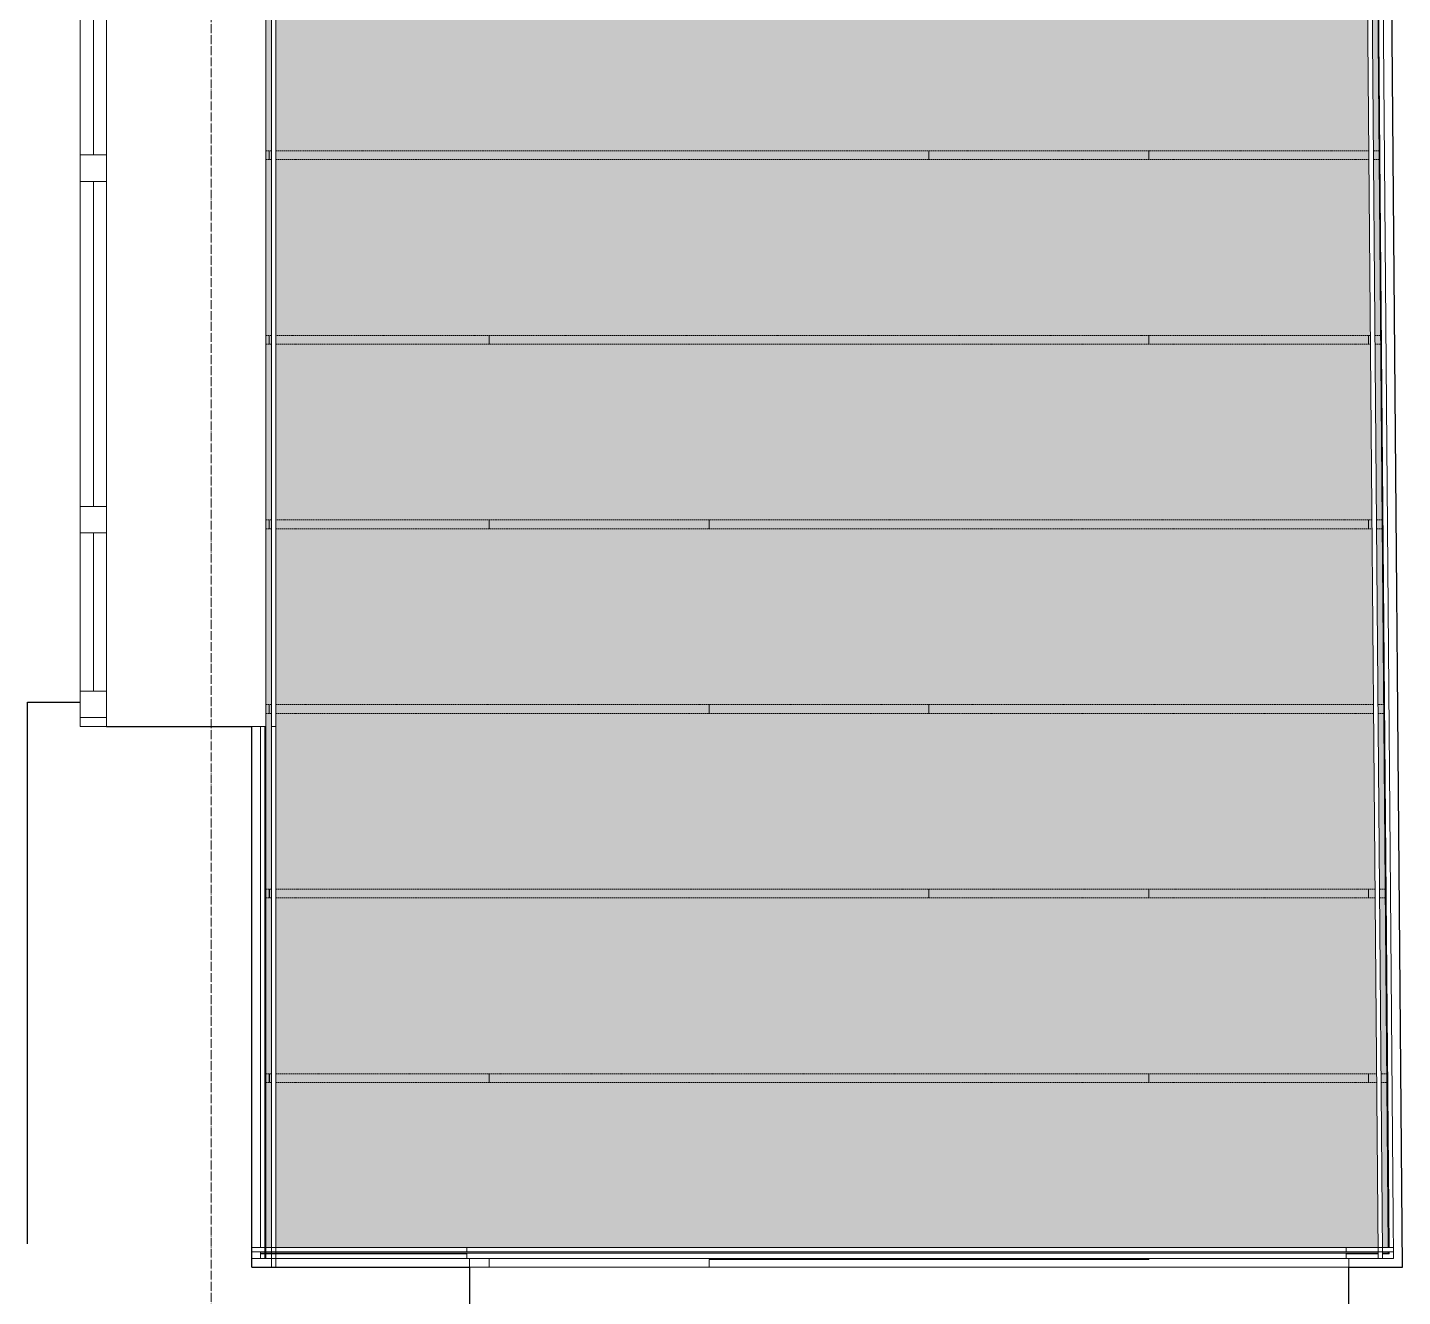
# Model space of a CAD drawing. Header units: millimetres. Extents: x -10474 to 67905, y -3824 to 44223.
# Drawn here: x 45432 to 48560, y 20531 to 23419 of the extents above; entities that cross this region are included whole.
import ezdxf

# ---------------------------------------------------------------- set-up
doc = ezdxf.new("R2010")
doc.units = ezdxf.units.MM
doc.linetypes.add('ADSK_Линия сетки', pattern=[25, 20, -2.5, 0, -2.5])
doc.linetypes.add('ADSK_Штрих_ш3 п1_5', pattern=[4.5, 3, -1.5])
for name, color, linetype, lineweight in [('_ Окна', 7, 'Continuous', 9), ('Каркас', 7, 'Continuous', 18), ('Окна', 7, 'Continuous', 9), ('Оси', 7, 'Continuous', 9), ('Перекрытие', 7, 'Continuous', 18), ('Потолки штриховка', 7, 'Continuous', 9), ('Стены внутренние', 7, 'Continuous', 18), ('Стены наружные', 7, 'Continuous', 18), ('Стены несущие', 7, 'Continuous', 30), ('Стены отделка', 7, 'Continuous', 30), ('Стены штриховка', 7, 'Continuous', 9)]:
    doc.layers.add(name, color=color, linetype=linetype, lineweight=lineweight)

# ---------------------------------------------------------------- blocks, each defined once
blk = doc.blocks.new('окно трехпол с фрамугой - 1700-2320_h_ _нов_ ОК-26 Е30-2156580-План потолков 2-го этажа')
at = {"layer": '_ Окна', "lineweight": 18}
for p, q in [((-870, 75), (-870, 135)), ((-870, 135), (-790, 135)), ((-790, 135), (-790, 75)), ((-430, 75), (-430, 135)), ((-430, 135), (-370, 135)), ((-370, 135), (-370, 75)), ((370, 75), (370, 135)), ((370, 135), (430, 135)), ((430, 135), (430, 75)), ((790, 135), (790, 75)), ((870, 135), (790, 135)), ((870, 75), (870, 135)), ((-790, 75), (-870, 75)), ((-370, 75), (-430, 75)), ((430, 75), (370, 75)), ((790, 75), (870, 75))]:
    blk.add_line(p, q, dxfattribs=at)
at = {"layer": '_ Окна'}
for p, q in [((-850, 75), (-850, 135)), ((850, 75), (850, 135)), ((-790, 105), (-430, 105)), ((-370, 105), (370, 105)), ((430, 105), (790, 105))]:
    blk.add_line(p, q, dxfattribs=at)
at = {"layer": 'Окна'}
for p, q in [((-870, 135), (-870, 75)), ((-790, 135), (-870, 135)), ((-790, 135), (-430, 135)), ((-370, 135), (-430, 135)), ((-370, 135), (370, 135)), ((430, 135), (370, 135)), ((430, 135), (790, 135)), ((870, 135), (790, 135)), ((870, 75), (870, 135)), ((-870, 75), (-790, 75)), ((-430, 75), (-790, 75)), ((-430, 75), (-370, 75)), ((370, 75), (-370, 75)), ((370, 75), (430, 75)), ((790, 75), (430, 75)), ((790, 75), (870, 75))]:
    blk.add_line(p, q, dxfattribs=at)

msp = doc.modelspace()

# ---------------------------------------------------------------- hatches: boundary and pattern name
at = {"layer": 'Потолки штриховка', "lineweight": 18}
h = msp.add_hatch(dxfattribs=at)
h.set_pattern_fill('FP_34', color=256, style=0, pattern_type=2)
h.set_pattern_definition([(0, (0, 762), (762, 76.2), [7.62, -373.38, 7.62, -373.38]), (0, (76.2, 91.44), (762, 76.2), [7.62, -220.98, 7.62, -525.78]), (0, (152.4, 106.68), (762, 76.2), [7.62, -68.58, 7.62, -678.18]), (0, (457.2, 60.96), (762, 76.2), [7.62, -220.98, 7.62, -525.78]), (0, (533.4, 45.72), (762, 76.2), [7.62, -68.58, 7.62, -678.18])])
h.paths.add_polyline_path([(48529.39, 20628.15), (48528.548, 20630.15), (48527.373, 20630.15), (48529.373, 20628.167)])
h.paths.add_polyline_path([(48514.39, 20630.15), (48527.373, 20630.15), (48527.264, 20633.15), (48514.348, 20633.15), (48514.373, 20630.15)])
h.paths.add_polyline_path([(48453.528, 20630.15), (48504.372, 20630.15), (48504.347, 20633.15), (45996.854, 20633.15), (45996.854, 20630.15), (48437.5, 20630.15)])
h.paths.add_polyline_path([(45973.854, 20630.15), (45986.854, 20630.15), (45986.854, 20633.15), (45973.854, 20633.15)])
h.paths.add_polyline_path([(48514.263, 20643.15), (48527.264, 20643.15), (48392.948, 36563.842), (48380.244, 36563.634), (48514.21, 20649.514)])
h.paths.add_polyline_path([(48460.047, 20643.15), (48504.263, 20643.15), (48369.944, 36564.231), (45996.854, 36604.368), (45996.854, 33886.835), (46187.776, 33886.835), (46187.776, 31547.302), (45996.854, 31547.302), (45996.854, 25738.541), (46187.776, 25738.541), (46187.776, 23543.541), (45996.854, 23543.541), (45996.854, 20643.15), (48453.528, 20643.15)])
h.paths.add_polyline_path([(45973.854, 20643.15), (45986.854, 20643.15), (45986.854, 23553.541), (46177.776, 23553.541), (46177.776, 25728.541), (45986.854, 25728.541), (45986.854, 31557.302), (46177.776, 31557.302), (46177.776, 33876.835), (45986.854, 33876.835), (45986.854, 36614.538), (48370.155, 36574.229), (48369.944, 36587.235), (45973.854, 36627.76), (45973.854, 33873.835), (46172.776, 33873.835), (46172.776, 33871.835), (46174.776, 33871.465), (46174.776, 31562.302), (46172.776, 31562.302), (46172.766, 31560.302), (45973.854, 31560.302), (45973.854, 25725.541), (46172.776, 25725.541), (46172.776, 25723.541), (46174.776, 25723.541), (46174.776, 23558.541), (46172.776, 23558.164), (46172.443, 23556.541), (45973.854, 23556.541), (45973.854, 20794.362)])
h.paths.add_polyline_path([(48393.159, 36573.84), (48392.948, 36586.846), (48380.051, 36586.641), (48380.156, 36574.06), (48392.948, 36573.844)])

# ---------------------------------------------------------------- linework, layer by layer
at = {"layer": 'Каркас', "color": 8, "linetype": 'ADSK_Штрих_ш3 п1_5', "lineweight": 9, "true_color": 0x808080}
for p, q in [((45986.854, 23138.164), (45973.854, 23138.164)), ((45973.854, 23118.164), (45986.854, 23118.164)), ((48483.26, 23138.164), (45996.854, 23138.164)), ((45996.854, 23118.164), (48483.428, 23118.164)), ((48506.261, 23138.164), (48493.26, 23138.164)), ((48493.429, 23118.164), (48506.429, 23118.164)), ((45986.854, 22718.164), (45973.854, 22718.164)), ((48486.796, 22718.164), (45996.854, 22718.164)), ((48509.796, 22718.164), (48496.796, 22718.164)), ((45973.854, 22698.164), (45986.854, 22698.164)), ((45996.854, 22698.164), (48486.964, 22698.164)), ((48496.964, 22698.164), (48509.965, 22698.164)), ((45986.854, 22298.164), (45973.854, 22298.164)), ((45973.854, 22278.164), (45986.854, 22278.164)), ((48490.331, 22298.164), (45996.854, 22298.164)), ((45996.854, 22278.164), (48490.499, 22278.164)), ((48513.332, 22298.164), (48500.331, 22298.164)), ((48500.5, 22278.164), (48513.5, 22278.164)), ((45986.854, 21878.164), (45973.854, 21878.164)), ((48493.867, 21878.164), (45996.854, 21878.164)), ((48516.867, 21878.164), (48503.867, 21878.164)), ((45973.854, 21858.164), (45986.854, 21858.164)), ((45996.854, 21858.164), (48494.035, 21858.164)), ((48504.035, 21858.164), (48517.036, 21858.164)), ((45986.854, 21458.164), (45973.854, 21458.164)), ((48497.402, 21458.164), (45996.854, 21458.164)), ((48520.576, 21458.164), (48507.403, 21458.164)), ((45973.854, 21438.164), (45986.854, 21438.164)), ((45996.854, 21438.164), (48497.571, 21438.164)), ((48507.571, 21438.164), (48520.74, 21438.164)), ((45986.854, 21038.164), (45973.854, 21038.164)), ((48500.938, 21038.164), (45996.854, 21038.164)), ((48524.023, 21038.164), (48510.938, 21038.164)), ((45973.854, 21018.164), (45986.854, 21018.164)), ((45996.854, 21018.164), (48452.685, 21018.164)), ((48453.528, 21018.164), (48501.106, 21018.164)), ((48511.107, 21018.164), (48524.187, 21018.164))]:
    msp.add_line(p, q, dxfattribs=at)
at = {"layer": 'Оси', "linetype": 'ADSK_Линия сетки'}
msp.add_line((45849.565, -3024.361), (45849.565, 44222.998), dxfattribs=at)
at = {"layer": 'Перекрытие'}
for p, q in [((45981.854, 23118.164), (45981.854, 23138.164)), ((47482.266, 23138.164), (47482.266, 23118.164)), ((47982.266, 23118.164), (47982.266, 23138.164)), ((45981.854, 22698.164), (45981.854, 22718.164)), ((46482.266, 22718.164), (46482.266, 22698.164)), ((47982.266, 22698.164), (47982.266, 22718.164)), ((48482.266, 22698.164), (48482.266, 22718.164)), ((45981.854, 22278.164), (45981.854, 22298.164)), ((46482.266, 22298.164), (46482.266, 22278.164)), ((46982.266, 22278.164), (46982.266, 22298.164)), ((48482.266, 22278.164), (48482.266, 22298.164)), ((45981.854, 21858.164), (45981.854, 21878.164)), ((46982.266, 21858.164), (46982.266, 21878.164)), ((47482.266, 21858.164), (47482.266, 21878.164)), ((45982.266, 21438.164), (45982.266, 21458.164)), ((47482.266, 21438.164), (47482.266, 21458.164)), ((47982.266, 21458.164), (47982.266, 21438.164)), ((48482.266, 21438.164), (48482.266, 21458.164)), ((45982.266, 21018.164), (45982.266, 21038.164)), ((46482.266, 21018.164), (46482.266, 21038.164)), ((47982.266, 21038.164), (47982.266, 21018.164)), ((48482.266, 21018.164), (48482.266, 21038.164)), ((46482.266, 20598.15), (46482.266, 20618.15)), ((47982.266, 20615.573), (46982.266, 20615.573)), ((46982.266, 20615.573), (46982.266, 20598.15)), ((47982.266, 20618.15), (47982.266, 20615.573))]:
    msp.add_line(p, q, dxfattribs=at)
at = {"layer": 'Стены внутренние'}
for p, q in [((45986.854, 23553.541), (45986.854, 21828.541)), ((45996.854, 21828.541), (45996.854, 23543.541)), ((45981.854, 21438.164), (45981.854, 21458.164)), ((45981.854, 21018.164), (45981.854, 21038.164)), ((48431.5, 20643.15), (46431.5, 20643.15)), ((46431.5, 20633.15), (48431.5, 20633.15)), ((48437.5, 20598.15), (46437.5, 20598.15))]:
    msp.add_line(p, q, dxfattribs=at)
at = {"layer": 'Стены наружные'}
for p, q in [((45973.854, 21828.541), (45973.854, 23556.541)), ((48431.5, 20630.15), (46431.5, 20630.15)), ((46437.5, 20618.15), (48431.5, 20618.15))]:
    msp.add_line(p, q, dxfattribs=at)
at = {"layer": 'Стены несущие'}
for p, q in [((48559.644, 20598.15), (48480.047, 30053.701)), ((45431.854, 21883.541), (45551.854, 21883.541)), ((45431.854, 20651.318), (45431.854, 21883.541)), ((45611.854, 21828.541), (45941.854, 21828.541)), ((45941.854, 20598.15), (45941.854, 21828.541)), ((45941.854, 20598.15), (46437.5, 20598.15)), ((46437.5, 20598.15), (46437.5, 20088.15)), ((48437.5, 20088.15), (48437.5, 20598.15)), ((48437.5, 20598.15), (48559.644, 20598.15))]:
    msp.add_line(p, q, dxfattribs=at)
at = {"layer": 'Стены отделка', "lineweight": 9}
for p, q in [((48504.372, 20630.15), (48425.049, 30053.238)), ((48435.048, 30053.322), (48514.373, 20630.15)), ((48527.264, 20643.15), (48448.048, 30053.431)), ((48539.475, 20618.15), (48460.047, 30053.532)), ((45941.854, 21828.541), (45973.854, 21828.541)), ((45973.854, 21828.541), (45973.854, 20618.15)), ((45986.854, 20618.15), (45986.854, 21828.541)), ((45986.854, 21828.541), (45996.854, 21828.541)), ((45996.854, 21828.541), (45996.854, 20618.15)), ((45961.854, 20618.15), (45941.854, 20618.15)), ((45961.854, 20643.15), (46431.5, 20643.15)), ((46431.5, 20633.15), (45961.854, 20633.15)), ((45961.854, 20630.15), (46431.5, 20630.15)), ((46431.5, 20618.15), (45961.854, 20618.15)), ((45973.854, 20618.15), (45986.854, 20618.15)), ((45996.854, 20618.15), (46437.5, 20618.15)), ((46431.5, 20643.15), (46431.5, 20633.15)), ((46431.5, 20630.15), (46431.5, 20618.15)), ((46437.5, 20618.15), (46437.5, 20598.15)), ((48431.5, 20633.15), (48431.5, 20643.15)), ((48431.5, 20643.15), (48527.264, 20643.15)), ((48527.348, 20633.15), (48431.5, 20633.15)), ((48431.5, 20618.15), (48431.5, 20630.15)), ((48431.5, 20630.15), (48504.372, 20630.15)), ((48539.475, 20618.15), (48431.5, 20618.15)), ((48437.5, 20598.15), (48437.5, 20618.15)), ((48514.373, 20630.15), (48527.373, 20630.15)), ((48527.373, 20630.15), (48527.348, 20633.15)), ((48559.475, 20618.15), (48559.644, 20618.15)), ((48559.644, 20618.15), (48559.644, 20598.15)), ((48559.644, 20598.15), (48437.5, 20598.15))]:
    msp.add_line(p, q, dxfattribs=at)
at = {"layer": 'Стены штриховка'}
for p, q in [((48529.264, 20643.15), (48450.048, 30053.448)), ((45961.854, 21828.541), (45961.854, 20643.15)), ((45971.854, 21828.541), (45971.854, 20618.15)), ((45941.854, 20643.15), (45961.854, 20643.15)), ((45941.854, 20633.15), (45961.854, 20633.15)), ((45961.854, 20618.15), (45961.854, 20633.15)), ((45961.854, 20628.15), (46431.5, 20628.15)), ((45973.854, 20618.15), (45961.854, 20618.15)), ((45986.854, 20598.15), (45986.854, 20618.15)), ((45996.854, 20598.15), (45996.854, 20618.15)), ((48431.5, 20628.15), (48504.389, 20628.15)), ((48504.473, 20618.15), (48504.372, 20630.15)), ((48514.474, 20618.15), (48514.373, 20630.15)), ((48514.39, 20628.15), (48529.39, 20628.15)), ((48539.264, 20643.15), (48527.264, 20643.15)), ((48539.348, 20633.15), (48527.348, 20633.15)), ((48529.39, 20628.15), (48529.348, 20633.15))]:
    msp.add_line(p, q, dxfattribs=at)

# ---------------------------------------------------------------- block references
at = {"layer": 'Окна', "rotation": 89.99999999999993}
msp.add_blockref('окно трехпол с фрамугой - 1700-2320_h_ _нов_ ОК-26 Е30-2156580-План потолков 2-го этажа', (45686.854, 22698.541), dxfattribs=at)

doc.saveas('drawing.dxf')
